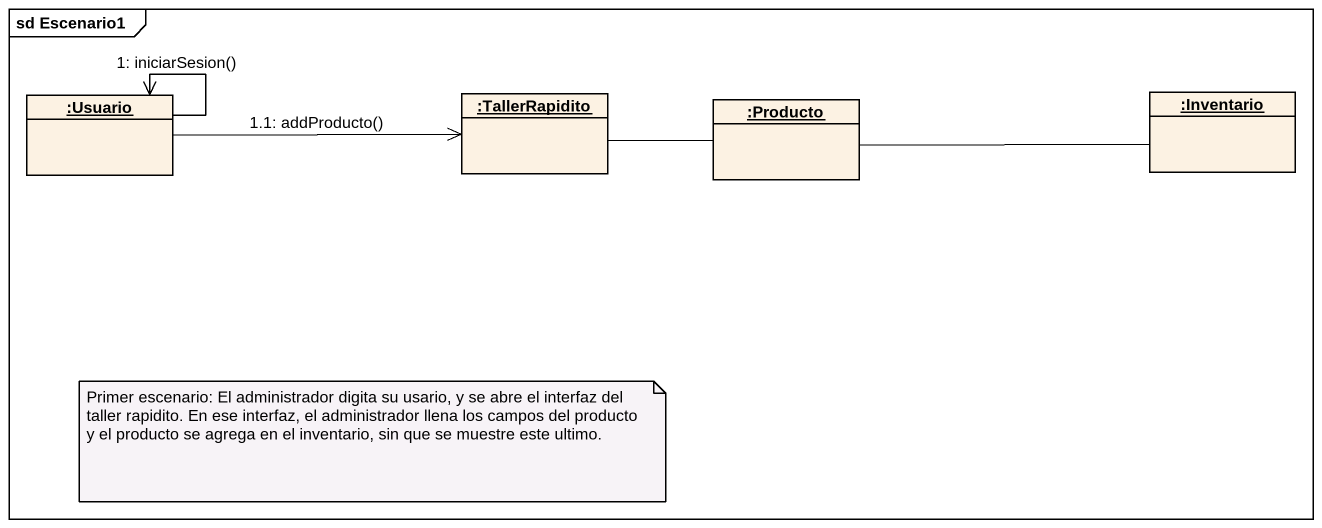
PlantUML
@startuml
mainframe sd Escenario1
hide circle
hide empty members
object ":Usuario" as Usuario
object ":TallerRapidito" as TallerRapidito
object ":Producto" as Producto
object ":Inventario" as Inventario
TallerRapidito -right- Producto
Producto -right- Inventario
Usuario --> Usuario : 1: iniciarSesion()
Usuario -right-> TallerRapidito : 1.1: addProducto()
note as N1
  Primer escenario: El administrador digita su usario, y se abre el interfaz del taller rapidito. En ese interfaz, el administrador llena los campos del producto y el producto se agrega en el inventario, sin que se muestre este ultimo.
end note
@enduml
